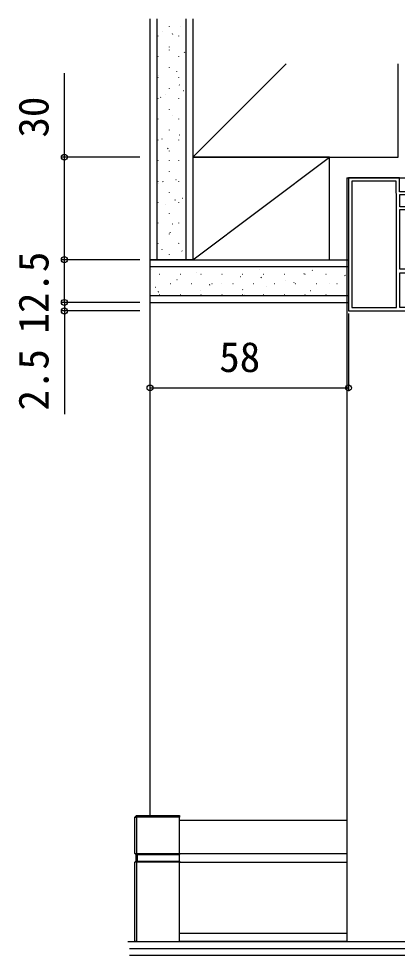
# Model space of a CAD drawing. Units: millimetres, scale not verified. Extents: x -700 to 700, y -1078 to 1074.
# Drawn here: x -201.1 to -90.5, y 362.1 to 636.1 of the extents above; entities that cross this region are included whole.
import ezdxf
from ezdxf.enums import TextEntityAlignment as Align

# ---------------------------------------------------------------- set-up
doc = ezdxf.new("R2010")
doc.units = ezdxf.units.MM
doc.header["$LTSCALE"] = 6
for name, color, linetype in [('0-3_YKK_11', 7, 'Continuous'), ('0-4_YKK_12', 2, 'Continuous'), ('0-5_YKK_13', 4, 'Continuous'), ('0-7_YKK_D', 6, 'Continuous'), ('0-9_YSS_K', 3, 'Continuous')]:
    doc.layers.add(name, color=color, linetype=linetype)
doc.styles.add('ＭＳ ゴシック', font='')
doc.styles.get('ＭＳ ゴシック').set_extended_font_data('MS Gothic')

msp = doc.modelspace()

# ---------------------------------------------------------------- linework, layer by layer
at = {"layer": '0-3_YKK_11'}
for points in [[(-104.739, 589.553), (-104.739, 550.553), (-86.739, 550.553), (-86.739, 553.053), (-87.739, 553.053), (-87.739, 551.553), (-89.739, 551.553), (-89.739, 561.753), (-87.739, 561.753), (-87.739, 560.253), (-86.739, 560.253), (-86.739, 562.753), (-89.739, 562.753), (-89.739, 580.253), (-84.939, 580.253), (-84.239, 579.553), (-83.939, 579.553), (-83.039, 579.853), (-83.039, 580.696), (-83.948, 580.393), (-84.607, 581.053), (-89.739, 581.053), (-89.739, 584.653), (-86.615, 584.653)], [(-86.615, 585.453), (-89.839, 585.453), (-89.839, 589.553), (-104.739, 589.553)]]:
    msp.add_lwpolyline(points, dxfattribs=at)
msp.add_lwpolyline([(-103.739, 588.553), (-103.739, 551.553), (-90.739, 551.553), (-90.739, 584.853), (-90.839, 585.053), (-90.839, 588.553)], close=True, dxfattribs=at)
at = {"layer": '0-4_YKK_12'}
for q in [(71.763, 589.553), (-105.237, 366.056)]:
    msp.add_line((-105.237, 589.553), q, dxfattribs=at)
at = {"layer": '0-5_YKK_13'}
for p, q in [((-167.153, 402.456), (-166.653, 402.956)), ((-166.653, 402.456), (-166.653, 402.956)), ((-167.153, 391.856), (-167.153, 402.456)), ((-154.153, 402.456), (-166.653, 402.456)), ((-154.153, 391.856), (-154.153, 402.456)), ((-154.153, 401.556), (-105.237, 401.556)), ((-167.153, 391.856), (-166.853, 391.556)), ((-166.653, 389.256), (-167.153, 389.256)), ((-166.853, 391.556), (-166.529, 391.556)), ((-166.853, 391.556), (-166.853, 389.556)), ((-166.653, 389.256), (-166.653, 366.056)), ((-154.153, 389.256), (-166.653, 389.256)), ((-166.529, 391.556), (-154.153, 391.556)), ((-166.529, 391.556), (-166.529, 389.556)), ((-154.153, 391.806), (-105.237, 391.806)), ((-154.153, 389.556), (-154.153, 391.556)), ((-154.153, 389.306), (-105.237, 389.306)), ((-154.153, 366.056), (-154.153, 389.256)), ((-154.153, 368.556), (-105.237, 368.556)), ((-166.653, 366.056), (-154.153, 366.056)), ((-105.237, 366.056), (-154.153, 366.056))]:
    msp.add_line(p, q, dxfattribs=at)
for points in [[(-166.653, 402.956), (-154.153, 402.956), (-154.153, 402.456)], [(-167.153, 402.456), (-166.653, 402.456), (-166.653, 391.856)], [(-167.153, 391.856), (-166.653, 391.856), (-166.529, 391.556)], [(-166.653, 391.856), (-154.153, 391.856), (-154.153, 391.556)], [(-167.153, 389.256), (-166.853, 389.556), (-166.529, 389.556)], [(-166.653, 366.056), (-167.153, 366.056), (-167.153, 389.256)], [(-166.653, 389.256), (-166.529, 389.556), (-154.153, 389.556), (-154.153, 389.256)]]:
    msp.add_lwpolyline(points, dxfattribs=at)
at = {"layer": '0-7_YKK_D'}
for p, q in [((-165.739, 595.553), (-188.747, 595.553)), ((-165.744, 565.553), (-188.747, 565.553)), ((-165.744, 565.553), (-188.747, 565.553)), ((-187.747, 553.053), (-187.747, 565.553)), ((-187.747, 553.053), (-187.747, 556.553)), ((-165.739, 553.053), (-188.747, 553.053)), ((-165.739, 553.053), (-188.747, 553.053)), ((-187.747, 553.053), (-187.747, 550.552)), ((-162.737, 552.053), (-162.737, 527.053)), ((-165.739, 550.552), (-188.747, 550.552)), ((-187.747, 550.552), (-187.747, 520.325)), ((-104.739, 549.853), (-104.739, 527.053)), ((-162.737, 528.053), (-104.739, 528.053))]:
    msp.add_line(p, q, dxfattribs=at)
msp.add_lwpolyline([(-187.747, 565.553), (-187.747, 595.553), (-187.747, 620.127)], dxfattribs=at)
for centre in [(-187.747, 595.553), (-187.747, 565.553), (-187.747, 565.553), (-187.747, 553.053), (-187.747, 553.053), (-187.747, 550.552), (-162.737, 528.053), (-104.739, 528.053)]:
    msp.add_circle(centre, 0.875, dxfattribs=at)
at = {"layer": '0-9_YSS_K'}
for p, q in [((-162.737, 636.053), (-162.737, 565.553)), ((-160.737, 636.053), (-160.737, 565.553)), ((-152.237, 636.053), (-152.237, 565.553)), ((-150.237, 636.053), (-150.237, 565.553)), ((-157.182, 633.915), (-157.182, 633.815)), ((-153.901, 633.698), (-153.895, 633.68)), ((-160.412, 631.065), (-160.412, 630.965)), ((-159.126, 632.406), (-159.119, 632.388)), ((-156.299, 631.73), (-156.189, 631.563)), ((-154.432, 631.065), (-154.432, 630.965)), ((-157.182, 627.835), (-157.182, 627.735)), ((-160.412, 624.985), (-160.412, 624.885)), ((-157.183, 626.92), (-157.176, 626.901)), ((-154.432, 624.985), (-154.432, 624.885)), ((-152.739, 626.351), (-152.629, 626.184)), ((-122.957, 622.833), (-150.237, 595.554)), ((-160.197, 619.388), (-160.191, 619.369)), ((-157.182, 621.755), (-157.182, 621.655)), ((-154.973, 620.68), (-154.966, 620.661)), ((-160.412, 618.905), (-160.412, 618.805)), ((-154.432, 618.905), (-154.432, 618.805)), ((-154.217, 616.746), (-154.107, 616.579)), ((-158.255, 613.902), (-158.248, 613.883)), ((-157.182, 615.675), (-157.182, 615.575)), ((-152.997, 615.1), (-152.99, 615.081)), ((-160.412, 612.825), (-160.412, 612.725)), ((-159.664, 613.136), (-159.553, 612.969)), ((-154.432, 612.825), (-154.432, 612.725)), ((-157.182, 609.595), (-157.182, 609.495)), ((-160.412, 606.745), (-160.412, 606.645)), ((-156.045, 607.661), (-156.038, 607.643)), ((-154.432, 606.745), (-154.432, 606.645)), ((-157.182, 603.515), (-157.182, 603.415)), ((-160.412, 600.665), (-160.412, 600.565)), ((-159.326, 600.883), (-159.32, 600.864)), ((-154.432, 600.665), (-154.432, 600.565)), ((-154.069, 602.081), (-154.062, 602.062)), ((-157.582, 598.152), (-157.471, 597.985)), ((-157.182, 597.435), (-157.182, 597.335)), ((-160.412, 594.585), (-160.412, 594.485)), ((-157.117, 594.643), (-157.11, 594.624)), ((-154.432, 594.585), (-154.432, 594.485)), ((-150.237, 565.553), (-110.237, 595.553)), ((-157.182, 591.355), (-157.182, 591.255)), ((-160.412, 588.505), (-160.412, 588.405)), ((-160.398, 587.865), (-160.392, 587.846)), ((-159.06, 588.547), (-158.949, 588.38)), ((-155.141, 589.063), (-155.134, 589.044)), ((-154.432, 588.505), (-154.432, 588.405)), ((-157.182, 585.275), (-157.182, 585.175)), ((-160.412, 582.425), (-160.412, 582.325)), ((-158.188, 581.624), (-158.182, 581.606)), ((-155.5, 583.168), (-155.389, 583.002)), ((-154.432, 582.425), (-154.432, 582.325)), ((-153.198, 583.576), (-153.191, 583.558)), ((-157.182, 579.195), (-157.182, 579.095)), ((-160.412, 576.345), (-160.412, 576.245)), ((-156.212, 576.044), (-156.206, 576.025)), ((-154.432, 576.345), (-154.432, 576.245)), ((-157.182, 573.115), (-157.182, 573.015)), ((-156.978, 573.563), (-156.867, 573.396)), ((-160.412, 570.265), (-160.412, 570.165)), ((-154.432, 570.265), (-154.432, 570.165)), ((-154.27, 570.558), (-154.263, 570.539)), ((-159.26, 568.606), (-159.254, 568.587)), ((-153.418, 568.184), (-153.307, 568.018)), ((-162.737, 565.553), (-104.739, 565.553)), ((-162.737, 565.553), (-162.737, 553.053)), ((-150.237, 565.553), (-162.737, 565.553)), ((-157.182, 567.035), (-157.182, 566.935)), ((-104.739, 565.553), (-104.739, 553.053)), ((-162.737, 563.553), (-104.739, 563.553)), ((-162.292, 562.793), (-162.273, 562.799)), ((-149.273, 561.721), (-149.254, 561.728)), ((-130.768, 562.592), (-130.75, 562.598)), ((-115.377, 562.372), (-115.21, 562.482)), ((-160.018, 561.357), (-159.918, 561.357)), ((-154.854, 559.745), (-154.835, 559.751)), ((-153.938, 561.357), (-153.838, 561.357)), ((-147.858, 561.357), (-147.758, 561.357)), ((-141.778, 561.357), (-141.678, 561.357)), ((-136.255, 560.649), (-136.236, 560.656)), ((-135.698, 561.357), (-135.598, 561.357)), ((-130.36, 560.29), (-130.194, 560.4)), ((-129.618, 561.357), (-129.518, 561.357)), ((-123.538, 561.357), (-123.438, 561.357)), ((-123.236, 559.577), (-123.217, 559.584)), ((-117.75, 561.52), (-117.731, 561.527)), ((-117.458, 561.357), (-117.358, 561.357)), ((-111.378, 561.357), (-111.278, 561.357)), ((-105.771, 560.894), (-105.604, 561.004)), ((-105.298, 561.357), (-105.198, 561.357)), ((-161.094, 557.535), (-161.075, 557.542)), ((-160.328, 556.126), (-160.162, 556.236)), ((-156.788, 558.607), (-156.688, 558.607)), ((-150.708, 558.607), (-150.608, 558.607)), ((-148.075, 556.463), (-148.057, 556.47)), ((-145.344, 558.208), (-145.178, 558.318)), ((-144.628, 558.607), (-144.528, 558.607)), ((-141.835, 558.673), (-141.816, 558.68)), ((-138.548, 558.607), (-138.448, 558.607)), ((-135.739, 556.73), (-135.572, 556.84)), ((-132.468, 558.607), (-132.368, 558.607)), ((-128.817, 557.601), (-128.798, 557.608)), ((-126.388, 558.607), (-126.288, 558.607)), ((-120.755, 558.812), (-120.588, 558.922)), ((-120.308, 558.607), (-120.208, 558.607)), ((-115.798, 556.529), (-115.779, 556.536)), ((-114.228, 558.607), (-114.128, 558.607)), ((-110.218, 558.505), (-110.199, 558.512)), ((-108.148, 558.607), (-108.048, 558.607)), ((-162.743, 554.054), (-162.753, 402.956)), ((-162.737, 555.053), (-104.739, 555.053)), ((-160.018, 555.377), (-159.918, 555.377)), ((-153.938, 555.377), (-153.838, 555.377)), ((-147.858, 555.377), (-147.758, 555.377)), ((-141.778, 555.377), (-141.678, 555.377)), ((-135.698, 555.377), (-135.598, 555.377)), ((-135.057, 555.391), (-135.038, 555.398)), ((-129.618, 555.377), (-129.518, 555.377)), ((-123.538, 555.377), (-123.438, 555.377)), ((-117.458, 555.377), (-117.358, 555.377)), ((-111.378, 555.377), (-111.278, 555.377)), ((-105.298, 555.377), (-105.198, 555.377)), ((-162.737, 553.053), (-104.739, 553.053)), ((-169.234, 366.056), (-77.234, 366.056)), ((-168.734, 364.056), (-77.234, 364.056)), ((-168.734, 362.056), (-77.234, 362.056))]:
    msp.add_line(p, q, dxfattribs=at)
msp.add_lwpolyline([(-150.237, 622.833), (-150.237, 595.554), (-90.237, 595.554), (-90.237, 622.833)], dxfattribs=at)
msp.add_lwpolyline([(-150.237, 565.553), (-110.237, 565.553), (-110.237, 595.553), (-150.237, 595.553)], close=True, dxfattribs=at)

# ---------------------------------------------------------------- texts
at = {"layer": '0-7_YKK_D', "style": 'ＭＳ ゴシック'}
for s, p in [('30', (-189.747, 601.286)), ('12.5', (-189.747, 543.962)), ('2.5', (-189.747, 521.438))]:
    msp.add_text(s, height=8.798, rotation=90, dxfattribs=at).set_placement(p, align=Align.BOTTOM_LEFT)
msp.add_text('58', height=8.798, dxfattribs=at).set_placement((-142.499, 530.053), align=Align.BOTTOM_LEFT)

doc.saveas('drawing.dxf')
